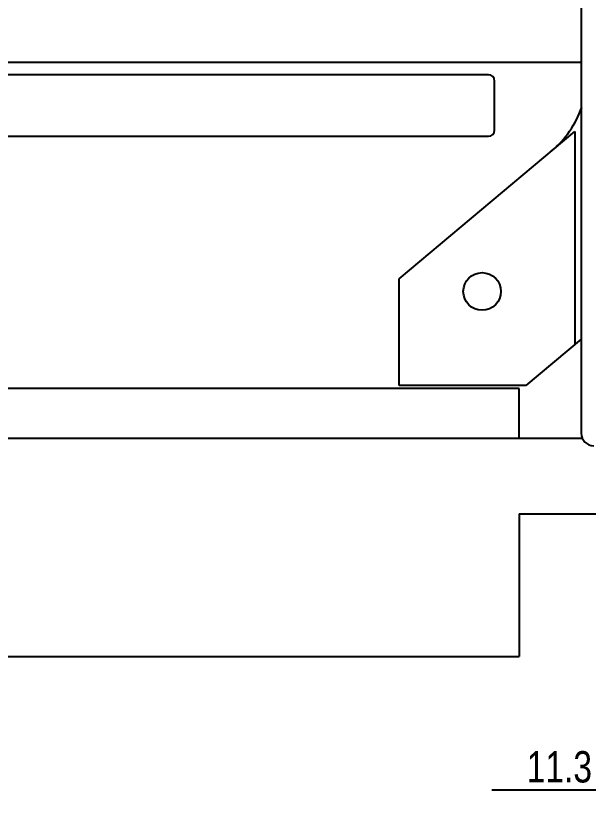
# Model space of a CAD drawing. Header units: millimetres. Extents: x 0 to 841, y 0 to 594.
# Drawn here: x 712.7 to 758.3, y 200.1 to 263.3 of the extents above; entities that cross this region are included whole.
import ezdxf

# ---------------------------------------------------------------- set-up
doc = ezdxf.new("R2010")
doc.units = ezdxf.units.MM
doc.header["$LTSCALE"] = 46.255
doc.layers.get('0').update_dxf_attribs({"linetype": 'CONTINUOUS'})
doc.styles.get("Standard").update_dxf_attribs({"font": 'txt', "width": 0.8})
doc.dimstyles.new('DIMSTYLE_1', dxfattribs={"dimtxt": 2.5, "dimasz": 3, "dimexe": 1.5, "dimexo": 1.2, "dimtad": 1, "dimdsep": 46, "dimtxsty": 'STANDARD', "dimblk": '_FILLED', "dimblk1": '_FILLED', "dimblk2": '_FILLED', "dimcen": 0.09, "dimazin": 2, "dimtp": 0.01, "dimtm": 0.01, "dimtfac": 1, "dimtofl": 0, "dimtmove": 0, "dimatfit": 3, "dimldrblk": '_FILLED', "dimfxl": 1, "dimtolj": 1, "dimarcsym": 0})

# ---------------------------------------------------------------- blocks, each defined once
blk = doc.blocks.new('_FILLED')
at = {"color": 0, "linetype": 'BYBLOCK'}
blk.add_solid([(0, 0), (-1, 0.167), (-1, -0.167)], dxfattribs=at)
blk = doc.blocks.new('*D33')
at = {"color": 7, "linetype": 'CONTINUOUS'}
for p, q in [((762.967, 217.817), (762.967, 200.098)), ((774.267, 217.817), (774.267, 200.098)), ((768.617, 201.598), (750.629, 201.598)), ((762.967, 201.598), (768.617, 201.598)), ((774.267, 201.598), (768.617, 201.598))]:
    blk.add_line(p, q, dxfattribs=at)
at = {"color": 7, "linetype": 'CONTINUOUS', "xscale": 3, "yscale": 3, "zscale": 3, "rotation": 180}
blk.add_blockref('_FILLED', (762.967, 201.598), dxfattribs=at)
at = {"color": 7, "linetype": 'CONTINUOUS', "xscale": 3, "yscale": 3, "zscale": 3}
blk.add_blockref('_FILLED', (774.267, 201.598), dxfattribs=at)
at = {"color": 7, "linetype": 'CONTINUOUS', "insert": (758.629, 204.723), "char_height": 2.5, "width": 8, "attachment_point": 3, "line_spacing_factor": 0.9}
blk.add_mtext('11.3', dxfattribs=at)

msp = doc.modelspace()

# ---------------------------------------------------------------- linework, layer by layer
at = {"color": 7, "linetype": 'CONTINUOUS'}
for p, q in [((757.767, 429.717), (757.767, 230.067)), ((517.967, 259.639), (757.767, 259.639)), ((750.363, 258.639), (687.363, 258.639)), ((750.863, 254.239), (750.863, 258.139)), ((687.363, 253.739), (750.363, 253.739)), ((743.267, 242.38), (757.267, 254.128)), ((757.267, 254.128), (757.267, 237.157)), ((743.267, 233.867), (743.267, 242.38)), ((757.767, 237.577), (753.345, 233.867)), ((752.833, 233.634), (522.883, 233.634)), ((753.345, 233.867), (743.267, 233.867)), ((752.833, 229.639), (752.833, 233.634)), ((757.872, 229.639), (517.861, 229.639)), ((752.833, 223.639), (762.967, 223.639)), ((752.833, 223.639), (752.833, 212.264)), ((522.883, 212.264), (752.833, 212.264))]:
    msp.add_line(p, q, dxfattribs=at)
msp.add_circle((749.867, 241.367), 1.5, dxfattribs=at)
for centre, radius, start, end in [((750.363, 258.139), 0.5, 0, 90), ((750.267, 258.697), 8, 310, 340.56878), ((750.363, 254.239), 0.5, 270, 360), ((758.767, 230.067), 1, 180, 270)]:
    msp.add_arc(centre, radius, start, end, dxfattribs=at)

# ---------------------------------------------------------------- dimensions: what is measured, and where the dimension line sits
dim = msp.add_linear_dim(base=(774.267, 201.598), p1=(762.967, 219.017), p2=(774.267, 219.017), dimstyle='DIMSTYLE_1', dxfattribs=at)
dim.commit()
dim.dimension.update_dxf_attribs({"geometry": '*D33', "text_midpoint": (754.941, 201.598), "dimtype": 160})

doc.saveas('drawing.dxf')
